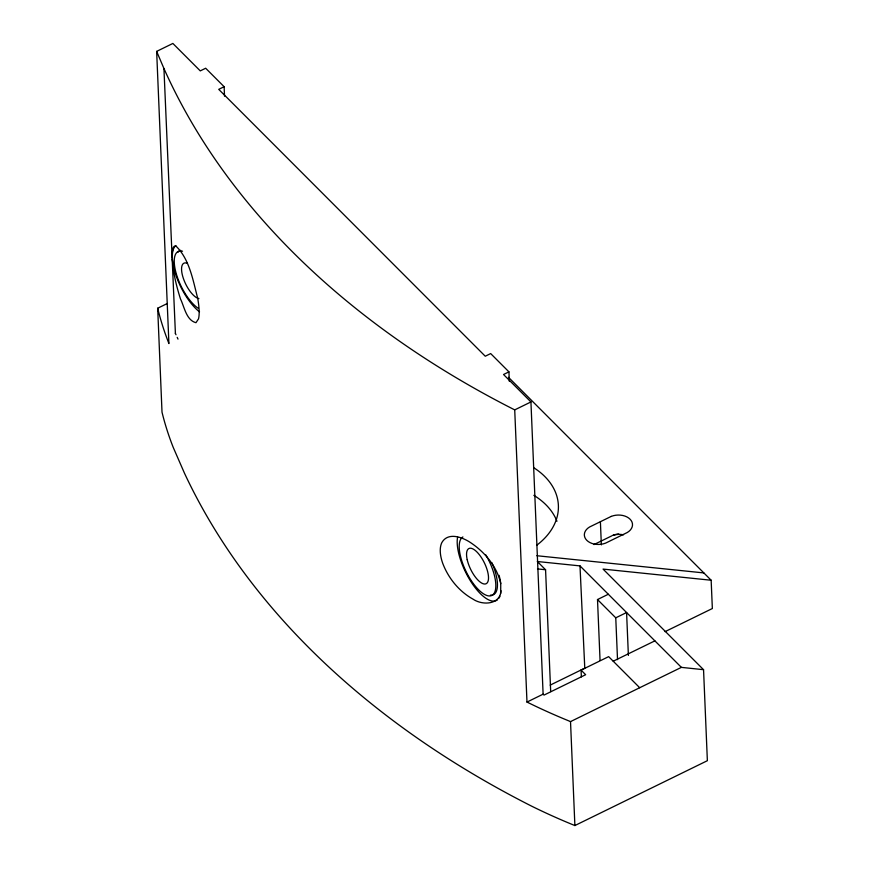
<?xml version="1.0" encoding="UTF-8"?>
<svg xmlns="http://www.w3.org/2000/svg" width="869" height="869" viewBox="0 0 869 869"><rect width="100%" height="100%" fill="white"/><g stroke="black" fill="none" stroke-linecap="round" stroke-linejoin="round"><path stroke-width="1.3" d="M500.674 593.625L500.75 583.566A39.17 15.175 63.9 0 0 499.088 575.321M172.247 257.159L172.366 254.628A39.17 15.175 63.9 0 1 175.831 245.558M500.989 590.681C500.175 604.922 482.371 605.552 473.073 599.175C459.093 591.431 448.393 578.254 442.745 563.394A38.366 19.487 53.3 0 1 441.865 542.56C448.1 531.6 463.036 537.39 471.063 542.951C485.141 552.488 496.981 566.707 500.75 583.566M167.38 303.477L157.68 308.223A532.241 367.663 -2.4 0 0 167.804 340.648L168.912 343.559L156.648 51.39L172.866 43.45L200.272 70.889L205.671 68.238L224.126 86.715L224.528 96.198M224.126 86.715L218.727 89.355L485.26 356.225L490.67 353.574L508.941 371.867L509.332 381.361M508.941 371.867L503.531 374.506L530.937 401.945L543.114 694.168L544.027 695.081L585.652 674.713L581.079 670.14L608.648 656.638L639.703 687.727L681.383 667.37L703.553 669.695L707.366 760.69L574.887 825.55A595.971 411.667 -2.4 0 1 531.339 806.008A1005.737 694.787 -2.4 0 1 184.445 473.138L173.279 447.513A532.241 367.652 -2.4 0 1 162.014 412.178L157.68 308.223M639.703 687.727L570.52 721.607L566.816 720.064A595.971 411.667 -2.4 0 1 530.524 703.792L526.983 702.076L514.72 409.886L530.937 401.945M593.994 544.57L612.015 535.749M600.044 660.234L597.503 599.545L608.311 594.244M617.522 659.647L615.763 617.826L626.582 612.536L681.383 667.37M550.175 685.12L584.783 668.174L579.992 565.893L537.346 561.515L545.569 569.749L550.685 691.594M665.067 631.644L712.352 608.528L711.157 580.242L508.474 377.298M526.983 702.076L543.114 694.168M613.21 661.211L654.9 640.855M536.825 555.726L703.857 572.921M711.157 580.242L603.064 569.086L703.553 669.695M537.498 568.913L545.569 569.749M579.992 565.893L626.582 612.536L628.385 655.411M597.503 599.545L615.763 617.826M175.321 333.272L176.005 334.761M177.189 337.357L177.993 339.116M175.408 333.446L163.937 68.51L156.648 51.39M172.334 259.212L172.659 261.721A39.17 15.175 63.9 0 0 199.533 311.852M600.392 521.704L601.359 544.885M581.079 670.14L581.372 676.886M570.52 721.607L574.887 825.55M623.551 534.804A14.425 9.972 -2.4 0 0 613.547 535.217L612.775 535.402A14.338 9.907 -2.4 0 1 618.717 533.968M514.72 409.886A1005.737 694.787 -2.4 0 1 163.937 68.51M533.718 467.696A79.644 55.019 -2.4 0 1 536.933 545.091M533.859 495.341A79.644 55.019 -2.4 0 1 556.942 521.259M198.914 298.621A19.585 7.582 63.9 0 1 183.218 277.993A19.585 7.582 63.9 0 1 187.335 263.318M497.579 599.719A39.17 15.175 63.9 0 1 470.889 581.589A39.17 15.175 63.9 0 1 457.615 537.042M499.968 596.156A39.17 15.175 63.9 0 1 498.925 598.198M491.865 562.699A32.642 12.644 63.9 0 1 490.431 595.135M485.804 554.856A32.642 12.644 63.9 0 1 493.331 594.363A32.642 12.644 63.9 0 1 467.403 574.116A32.642 12.644 63.9 0 1 462.895 536.955M198.219 308.299A32.642 12.644 63.9 0 1 176.038 272.909A32.642 12.644 63.9 0 1 182.544 251.228M177.939 252.314A32.642 12.644 63.9 0 1 180.643 250.337M172.301 252.922C172.073 268.586 175.788 284.065 180.47 298.914C184.337 306.779 186.281 320.281 195.97 322.692L198.512 318.88A38.366 9.559 73.4 0 0 197.643 298.045C192.94 280.22 189.529 259.114 175.799 245.905C172.464 245.775 172.605 250.565 172.301 252.922M611.2 516.414L589.584 526.994A14.425 9.972 -2.4 0 0 586.803 540.333A14.425 9.972 -2.4 0 0 605.66 543.092L627.277 532.512A14.425 9.972 -2.4 0 0 630.047 519.173A14.425 9.972 -2.4 0 0 611.2 516.414M467.207 559.712A19.585 7.582 63.9 0 0 485.923 583.816A19.585 7.582 63.9 0 0 479.449 554.856A19.585 7.582 63.9 0 0 467.207 559.712"/></g></svg>
